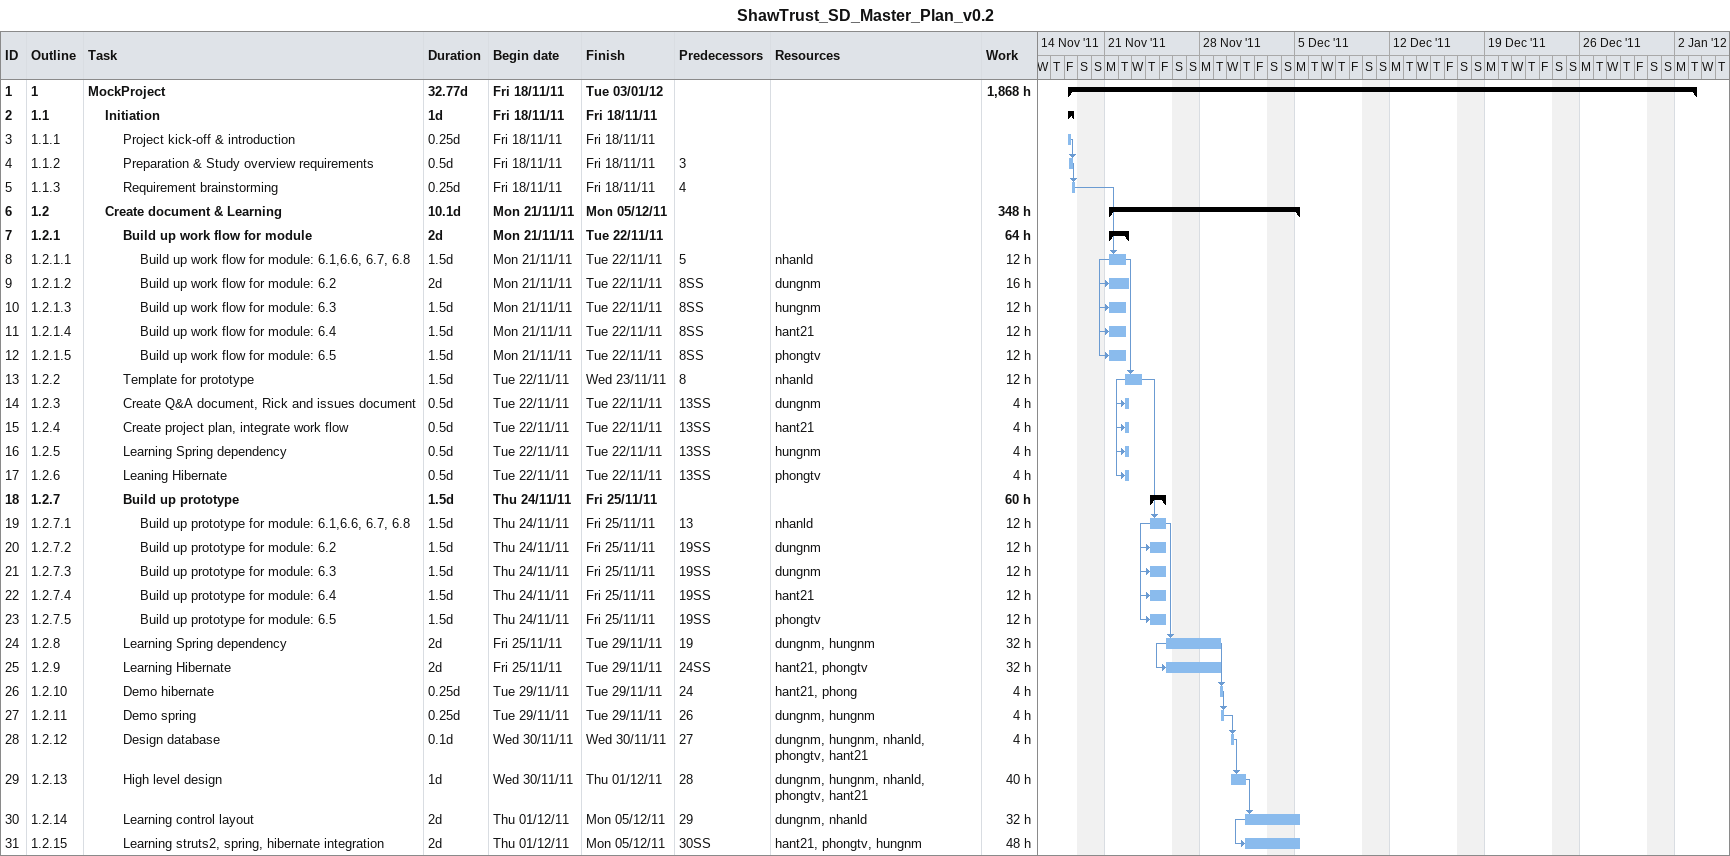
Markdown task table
ShawTrust_SD_Master_Plan_v0.2

| ID | WBS | Task | Duration | Start | Finish | Predecessors | Resources | Work (h) |
|---|---|---|---|---|---|---|---|---|
| 1 | 1 | **MockProject** | 32.77d | 2011-11-18 | 2012-01-03 |  |  | 1868 |
| 2 | 1.1 | **Initiation** | 1d | 2011-11-18 | 2011-11-18 |  |  |  |
| 3 | 1.1.1 | Project kick-off & introduction | 0.25d | 2011-11-18 | 2011-11-18 |  |  |  |
| 4 | 1.1.2 | Preparation & Study overview requirements | 0.5d | 2011-11-18 | 2011-11-18 | 3 |  |  |
| 5 | 1.1.3 | Requirement brainstorming | 0.25d | 2011-11-18 | 2011-11-18 | 4 |  |  |
| 6 | 1.2 | **Create document & Learning** | 10.1d | 2011-11-21 | 2011-12-05 |  |  | 348 |
| 7 | 1.2.1 | **Build up work flow for module** | 2d | 2011-11-21 | 2011-11-22 |  |  | 64 |
| 8 | 1.2.1.1 | Build up work flow for module: 6.1,6.6, 6.7, 6.8 | 1.5d | 2011-11-21 | 2011-11-22 | 5 | nhanld | 12 |
| 9 | 1.2.1.2 | Build up work flow for module: 6.2 | 2d | 2011-11-21 | 2011-11-22 | 8SS | dungnm | 16 |
| 10 | 1.2.1.3 | Build up work flow for module: 6.3 | 1.5d | 2011-11-21 | 2011-11-22 | 8SS | hungnm | 12 |
| 11 | 1.2.1.4 | Build up work flow for module: 6.4 | 1.5d | 2011-11-21 | 2011-11-22 | 8SS | hant21 | 12 |
| 12 | 1.2.1.5 | Build up work flow for module: 6.5 | 1.5d | 2011-11-21 | 2011-11-22 | 8SS | phongtv | 12 |
| 13 | 1.2.2 | Template for prototype | 1.5d | 2011-11-22 | 2011-11-23 | 8 | nhanld | 12 |
| 14 | 1.2.3 | Create Q&A document, Rick and issues document | 0.5d | 2011-11-22 | 2011-11-22 | 13SS | dungnm | 4 |
| 15 | 1.2.4 | Create project plan, integrate work flow | 0.5d | 2011-11-22 | 2011-11-22 | 13SS | hant21 | 4 |
| 16 | 1.2.5 | Learning Spring dependency | 0.5d | 2011-11-22 | 2011-11-22 | 13SS | hungnm | 4 |
| 17 | 1.2.6 | Leaning Hibernate | 0.5d | 2011-11-22 | 2011-11-22 | 13SS | phongtv | 4 |
| 18 | 1.2.7 | **Build up prototype** | 1.5d | 2011-11-24 | 2011-11-25 |  |  | 60 |
| 19 | 1.2.7.1 | Build up prototype for module: 6.1,6.6, 6.7, 6.8 | 1.5d | 2011-11-24 | 2011-11-25 | 13 | nhanld | 12 |
| 20 | 1.2.7.2 | Build up prototype for module: 6.2 | 1.5d | 2011-11-24 | 2011-11-25 | 19SS | dungnm | 12 |
| 21 | 1.2.7.3 | Build up prototype for module: 6.3 | 1.5d | 2011-11-24 | 2011-11-25 | 19SS | dungnm | 12 |
| 22 | 1.2.7.4 | Build up prototype for module: 6.4 | 1.5d | 2011-11-24 | 2011-11-25 | 19SS | hant21 | 12 |
| 23 | 1.2.7.5 | Build up prototype for module: 6.5 | 1.5d | 2011-11-24 | 2011-11-25 | 19SS | phongtv | 12 |
| 24 | 1.2.8 | Learning Spring dependency | 2d | 2011-11-25 | 2011-11-29 | 19 | dungnm, hungnm | 32 |
| 25 | 1.2.9 | Learning Hibernate | 2d | 2011-11-25 | 2011-11-29 | 24SS | hant21, phongtv | 32 |
| 26 | 1.2.10 | Demo hibernate | 0.25d | 2011-11-29 | 2011-11-29 | 24 | hant21, phong | 4 |
| 27 | 1.2.11 | Demo spring | 0.25d | 2011-11-29 | 2011-11-29 | 26 | dungnm, hungnm | 4 |
| 28 | 1.2.12 | Design database | 0.1d | 2011-11-30 | 2011-11-30 | 27 | dungnm, hungnm, nhanld, phongtv, hant21 | 4 |
| 29 | 1.2.13 | High level design | 1d | 2011-11-30 | 2011-12-01 | 28 | dungnm, hungnm, nhanld, phongtv, hant21 | 40 |
| 30 | 1.2.14 | Learning control layout | 2d | 2011-12-01 | 2011-12-05 | 29 | dungnm, nhanld | 32 |
| 31 | 1.2.15 | Learning struts2, spring, hibernate integration | 2d | 2011-12-01 | 2011-12-05 | 30SS | hant21, phongtv, hungnm | 48 |
